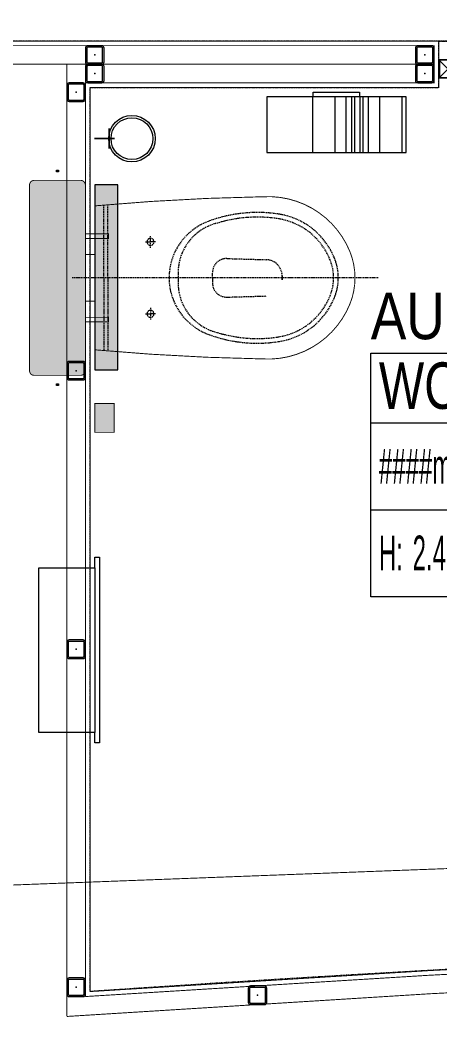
# Model space of a CAD drawing. Extents: x -1457 to 23780, y -2071 to 4205.
# Drawn here: x 10232.5 to 10322.7, y 2025.6 to 2244.5 of the extents above; entities that cross this region are included whole.
import ezdxf
from ezdxf.enums import TextEntityAlignment as Align

# ---------------------------------------------------------------- set-up
doc = ezdxf.new("R2010")
doc.units = 0
doc.header["$MEASUREMENT"] = 0
doc.linetypes.add('DOT2', pattern=[0.125, 0, -0.125])
doc.linetypes.add('HIDDEN', pattern=[0.375, 0.25, -0.125])
doc.layers.get('0').update_dxf_attribs({"color": 9, "lineweight": 9})
for name, color, linetype, lineweight in [('10', 9, 'Continuous', 9), ('20', 9, 'DOT2', 9), ('21', 9, 'Continuous', 9), ('M-TEFRIS2-015', 129, 'Continuous', 9)]:
    doc.layers.add(name, color=color, linetype=linetype, lineweight=lineweight)
doc.styles.add('Arial', font='arial.ttf', dxfattribs={"height": 2.5})
doc.styles.add('MuuM_TEXT-STANDART', font='ARIALN.TTF')

# ---------------------------------------------------------------- blocks, each defined once
blk = doc.blocks.new('gr-p-fırçalık')
at = {"const_width": 0.3, "flags": 128}
blk.add_lwpolyline([(0, 3), (0, 0)], dxfattribs=at)
for radius in [5, 4.5]:
    blk.add_circle((0, 8), radius)
blk = doc.blocks.new('Prf-40x40')
for points in [[(1.5, -2), (-1.5, -2, -0.414214), (-2, -1.5), (-2, 1.5, -0.414214), (-1.5, 2), (1.5, 2, -0.414214), (2, 1.5), (2, -1.5, -0.414214)], [(1.5, -1.7), (-1.5, -1.7, -0.414214), (-1.7, -1.5), (-1.7, 1.5, -0.414214), (-1.5, 1.7), (1.5, 1.7, -0.414214), (1.7, 1.5), (1.7, -1.5, -0.414214)]]:
    blk.add_lwpolyline(points, format="xyb", close=True)
blk.add_point((0, 0))
blk = doc.blocks.new('p-klozet üstü kağıt dispenser')
blk.add_hatch(color=255).paths.add_polyline_path([(0, 5.56), (0, 45.41), (-5, 45.41), (-5, 5.56)])
blk.add_lwpolyline([(0, 5.56), (0, 45.41), (-5, 45.41), (-5, 5.56)], close=True)
blk = doc.blocks.new('p-t.kağıtlığı')
at = {"layer": '20'}
h = blk.add_hatch(dxfattribs=at)
h.set_pattern_fill('CYL', color=256, scale=30, angle=-90, style=0)
h.set_pattern_definition([(270, (-14.4, 13), (30, 7e-15), []), (270, (-13.8, 13), (30, 7e-15), []), (270, (-12.6, 13), (30, 7e-15), []), (270, (-10.2, 13), (30, 7e-15), []), (270, (-5.4, 13), (30, 7e-15), []), (270, (5.4, 13), (30, 7e-15), []), (270, (10.2, 13), (30, 7e-15), []), (270, (12.6, 13), (30, 7e-15), []), (270, (13.8, 13), (30, 7e-15), []), (270, (14.4, 13), (30, 7e-15), [])])
h.paths.add_polyline_path([(-15, 1), (15, 1), (15, 13), (-15, 13)])
for points in [[(-15, 1), (15, 1), (15, 13), (-15, 13)], [(5, 1), (5, 0), (-5, 0), (-5, 1)]]:
    blk.add_lwpolyline(points, close=True)
blk = doc.blocks.new('v-ak-kagıt kutusu-p-s')
blk.add_line((-177.5, -10), (177.5, -10))
blk.add_lwpolyline([(-200, 0), (200, 0), (200, -10), (177.5, -10), (177.5, -130), (-177.5, -130), (-177.5, -10), (-200, -10), (-200, 0)], close=True)
blk = doc.blocks.new('0_roomno2-flat-2')
at = {"layer": '21'}
blk.add_lwpolyline([(96.88, -52.5), (0, -52.5), (0, 0), (96.88, 0)], close=True, dxfattribs=at)
for points in [[(0, -15), (96.88, -15)], [(40.62, -15), (40.62, -52.5)], [(59.38, -15), (59.38, -52.5)], [(78.12, -15), (78.12, -52.5)], [(0, -33.75), (40.62, -33.75)]]:
    blk.add_lwpolyline(points, dxfattribs=at)
at = {"layer": '21', "style": 'MuuM_TEXT-STANDART', "width": 0.6}
blk.add_text('H:', height=7.5, dxfattribs=at).set_placement((1.75, -43.04), align=Align.MIDDLE_LEFT)
at = {"layer": '21', "style": 'Arial'}
blk.add_attdef('ODANO', (0, 5.85), '', height=10, dxfattribs=at)
blk.add_attdef('MEKANADI', text='', height=10, dxfattribs=at).set_placement((1.75, -15), align=Align.BOTTOM_LEFT)
at = {"layer": '21', "style": 'MuuM_TEXT-STANDART', "width": 0.6}
for tag, p in [('YER01', (50, -22.5)), ('TAVAN01', (68.75, -22.5)), ('DUVAR01', (87.5, -22.5)), ('YER02', (50, -33.75)), ('TAVAN02', (68.75, -33.75)), ('DUVAR02', (87.5, -33.75)), ('YER03', (50, -45)), ('TAVAN03', (68.75, -45)), ('DUVAR03', (87.5, -45))]:
    blk.add_attdef(tag, text='', height=7.5, dxfattribs=at).set_placement(p, align=Align.MIDDLE_CENTER)
for tag, p in [('M2', (1.75, -24.38)), ('TEMIZTAVANYUKSEKLIGI', (9, -43.04))]:
    blk.add_attdef(tag, text='', height=7.5, dxfattribs=at).set_placement(p, align=Align.MIDDLE_LEFT)
blk = doc.blocks.new('p-korkasa_40x40')
at = {"layer": '10'}
for points in [[(-2, -2), (-2, -2, 4.557572), (-2, -2), (2, -2, 6.895317), (2, -2), (2, -2), (2, 2), (-2, 2), (-2, -2)], [(-1.85, -1.85), (-1.85, 1.85), (1.85, 1.85), (1.85, -1.85), (-1.85, -1.85, -4.556435), (-1.85, -1.85)]]:
    blk.add_lwpolyline(points, format="xyb", close=True, dxfattribs=at)
for points in [[(2, -2), (-2, 2)], [(2, 2), (-2, -1.97)]]:
    blk.add_lwpolyline(points, dxfattribs=at)

msp = doc.modelspace()

# ---------------------------------------------------------------- hatches: boundary and pattern name
at = {"layer": 'M-TEFRIS2-015', "linetype": 'HIDDEN', "lineweight": 0}
for points in [[(10248.5, 2218.9), (10251.5, 2218.9), (10251.5, 2216.9), (10251.7, 2216.9), (10251.7, 2218.9), (10252.7, 2218.9), (10252.7, 2219.1), (10251.7, 2219.1), (10251.7, 2221.1), (10251.5, 2221.1), (10251.5, 2219.1), (10248.5, 2219.1)], [(10252.68, 2161.92), (10252.68, 2155.72), (10248.5, 2155.72), (10248.5, 2161.92)]]:
    msp.add_hatch(color=256, dxfattribs=at).paths.add_polyline_path(points)
h = msp.add_hatch(color=256, dxfattribs=at)
edge = h.paths.add_edge_path()
edge.add_line((10246.48, 2169), (10246.48, 2209))
edge.add_arc((10245.48, 2209), 1, 360, 450)
edge.add_line((10245.48, 2210), (10235.48, 2210))
edge.add_arc((10235.48, 2209), 1, 90, 180)
edge.add_line((10234.48, 2209), (10234.48, 2169))
edge.add_arc((10235.48, 2169), 1, 180, 270)
edge.add_line((10235.48, 2168), (10245.48, 2168))
edge.add_arc((10245.48, 2169), 1, 270, 360)

# ---------------------------------------------------------------- linework, layer by layer
for p, q in [((10472.5, 2240), (9967.4, 2240)), ((10322.5, 2230), (10322.5, 2240)), ((10322.5, 2240), (10412.5, 2240)), ((10247.5, 2035.27), (10247.5, 2230)), ((10247.5, 2230), (10322.5, 2230)), ((10250.49, 2189), (10250.49, 2204.5)), ((10251.29, 2189), (10251.29, 2204.5)), ((10260.49, 2195.49), (10260.49, 2197.95)), ((10259.41, 2196.75), (10260.49, 2196.75)), ((10261.58, 2196.75), (10260.49, 2196.75)), ((10276.93, 2193.16), (10285.41, 2192.91)), ((10273.84, 2189), (10273.84, 2190.16)), ((10288.81, 2189.41), (10288.81, 2189)), ((10288.81, 2189), (10288.81, 2189.41)), ((10309.49, 2189), (10243.49, 2189)), ((10250.49, 2189), (10250.49, 2173.5)), ((10251.29, 2189), (10251.29, 2173.5)), ((10273.84, 2189), (10273.84, 2187.84)), ((10288.81, 2189), (10288.81, 2188.59)), ((10288.81, 2188.59), (10288.81, 2189)), ((10276.93, 2184.84), (10285.41, 2185.09)), ((10260.49, 2182.51), (10260.49, 2180.05)), ((10259.41, 2181.25), (10260.49, 2181.25)), ((10261.58, 2181.25), (10260.49, 2181.25))]:
    msp.add_line(p, q, dxfattribs=at)
at = {"layer": 'M-TEFRIS2-015', "linetype": 'HIDDEN', "lineweight": 0, "const_width": 0.2}
for points in [[(10247.5, 2035.27, -0.008074), (10467.5, 2046.51), (10467.5, 2230), (10412.5, 2230), (10412.5, 2240), (10472.5, 2240), (10472.5, 2253), (10482.5, 2253), (10482.5, 2230), (10482.5, 2230), (10482.5, 2046.82, -0.008933), (10705.5, 2049.58, -0.008933)], [(10246.5, 2034.2, -0.008166), (10468.5, 2045.54), (10468.5, 2231), (10413.5, 2231), (10413.5, 2239), (10473.5, 2239), (10473.5, 2252), (10481.5, 2252), (10481.5, 2230), (10481.5, 2045.79, -0.008974), (10705.5, 2048.58, -0.008974)], [(10006.36, 2013.14, -0.008533), (10218.5, 2032.22), (10218.5, 2231), (10143.5, 2231), (10143.5, 2239), (10321.5, 2239), (10321.5, 2231), (10246.5, 2231), (10246.5, 2034.2)], [(9997.87, 2008.2), (9997.87, 2008.2, -0.009041), (10222.5, 2028.5), (10222.5, 2235), (10242.5, 2235), (10242.5, 2029.91)], [(7129.5, 979.76, -0.152644), (10705.5, 2076.19, -0.10573)], [(10242.5, 2029.91, -0.009432), (10477.5, 2041.66, -0.009196), (10705.5, 2044.57, -0.009229)]]:
    msp.add_lwpolyline(points, format="xyb", dxfattribs=at)
for points in [[(10322.5, 2240), (10142.5, 2240), (10142.5, 2230), (10217.5, 2230)], [(10247.5, 2230), (10322.5, 2230), (10322.5, 2240)], [(10318, 2235), (10147, 2235)], [(10247.5, 2230), (10247.5, 2035.27)], [(10248.5, 2218.9), (10251.5, 2218.9), (10251.5, 2216.9), (10251.7, 2216.9), (10251.7, 2218.9), (10252.7, 2218.9), (10252.7, 2219.1), (10251.7, 2219.1), (10251.7, 2221.1), (10251.5, 2221.1), (10251.5, 2219.1), (10248.5, 2219.1), (10248.5, 2218.9)], [(10246.48, 2197.5), (10251.48, 2197.5), (10251.48, 2198.5), (10246.48, 2198.5)], [(10246.48, 2179.5), (10251.48, 2179.5), (10251.48, 2180.5), (10246.48, 2180.5)]]:
    msp.add_lwpolyline(points, dxfattribs=at)
for points in [[(10246.48, 2169), (10246.48, 2209, 0.414214), (10245.48, 2210), (10235.48, 2210, 0.414214), (10234.48, 2209), (10234.48, 2169, 0.414214), (10235.48, 2168), (10245.48, 2168, 0.414214)], [(10248.49, 2173.5, 0.018163), (10284.75, 2171.53, 0.320529), (10303.4, 2183.38, 0.096396), (10304.49, 2189, 0.096396), (10303.4, 2194.63, 0.320529), (10284.75, 2206.47, 0.018163), (10248.49, 2204.5)]]:
    msp.add_lwpolyline(points, format="xyb", close=True, dxfattribs=at)
for points in [[(10248.49, 2184), (10246.49, 2184), (10246.49, 2194), (10248.49, 2194)], [(10252.68, 2161.92), (10252.68, 2155.72), (10248.5, 2155.72), (10248.5, 2161.92)]]:
    msp.add_lwpolyline(points, close=True, dxfattribs=at)
at = {"layer": 'M-TEFRIS2-015', "linetype": 'HIDDEN', "lineweight": 0}
for centre, radius, start, end in [((10283.47, 2173.08), 30, 80.8719, 110.5799), ((10285.78, 2187.5), 15.4, 22.0243, 80.8719), ((10277.49, 2189), 13, 110.5799, 180), ((10277.44, 2190.09), 11, 103.1933, 185.6824), ((10283.47, 2173.08), 29, 80.8719, 107.1273), ((10285.78, 2187.5), 14.4, 22.0243, 80.8719), ((10260.49, 2196.75), 0.75, 90, 270), ((10260.49, 2196.75), 0.75, 270, 90), ((10276.84, 2190.16), 3, 88.293, 180), ((10285.31, 2189.41), 3.5, 0, 88.293), ((10289.49, 2189), 10.4, 0, 22.0243), ((10289.49, 2189), 11.4, 0, 22.0243), ((10277.49, 2189), 13, 180, 249.4201), ((10277.44, 2187.91), 11, 174.3176, 256.8067), ((10276.84, 2187.84), 3, 180, 271.707), ((10289.49, 2189), 10.4, 337.9757, 0), ((10289.49, 2189), 11.4, 337.9757, 0), ((10285.78, 2190.5), 14.4, 279.1281, 337.9757), ((10285.78, 2190.5), 15.4, 279.1281, 337.9757), ((10260.49, 2181.25), 0.75, 90, 270), ((10260.49, 2181.25), 0.75, 270, 90), ((10283.47, 2204.92), 30, 249.4201, 279.1281), ((10283.47, 2204.92), 29, 252.8727, 279.1281), ((10671.39, -4192.32), 6242, 91.825919, 93.893898)]:
    msp.add_arc(centre, radius, start, end, dxfattribs=at)

# ---------------------------------------------------------------- block references
at = {"layer": 'M-TEFRIS2-015', "linetype": 'HIDDEN', "lineweight": 0, "xscale": -1}
for p in [(10248.5, 2237), (10319.5, 2237), (10248.5, 2233), (10319.5, 2233), (10244.5, 2229), (10244.5, 2169), (10244.5, 2109), (10244.5, 2036.2), (10283.52, 2034.48)]:
    msp.add_blockref('Prf-40x40', p, dxfattribs=at)
at = {"layer": 'M-TEFRIS2-015', "linetype": 'HIDDEN', "lineweight": 0, "extrusion": (0, 0, -1), "zscale": -1, "rotation": 180}
msp.add_blockref('p-korkasa_40x40', (-10324.5, 2234), dxfattribs=at)
at = {"layer": 'M-TEFRIS2-015', "linetype": 'HIDDEN', "lineweight": 0, "extrusion": (0, 0, -1), "xscale": -1, "zscale": -1, "rotation": 180}
msp.add_blockref('p-t.kağıtlığı', (-10300.49, 2229), dxfattribs=at)
at = {"layer": 'M-TEFRIS2-015', "linetype": 'HIDDEN', "lineweight": 0, "rotation": 270}
msp.add_blockref('gr-p-fırçalık', (10248.5, 2218.98), dxfattribs=at)
at = {"layer": 'M-TEFRIS2-015', "linetype": 'HIDDEN', "lineweight": 0}
for name, p, xscale, yscale, zscale, rotation in [('Prf-40x40', (10240.48, 2212), 0.1, 0.1, 0.1, 90), ('Prf-40x40', (10240.48, 2166), 0.1, 0.1, 0.1, 90), ('v-ak-kagıt kutusu-p-s', (10249.5, 2108.82), 0.0999999999985448, 0.0999999999985448, 0.0999999999985448, 270)]:
    msp.add_blockref(name, p, dxfattribs=dict(at, xscale=xscale, yscale=yscale, zscale=zscale, rotation=rotation))
msp.add_blockref('p-klozet üstü kağıt dispenser', (10253.5, 2163.59), dxfattribs=at)
ref = msp.add_blockref('0_roomno2-flat-2', (10307.89, 2172.78), dxfattribs=at)
ref.add_attrib('ODANO', 'AUDI-K1-12', dxfattribs={"layer": '21', "height": 10, "style": 'MuuM_TEXT-STANDART'}).set_placement((10307.89, 2172.78), align=Align.BOTTOM_LEFT)
ref.add_attrib('MEKANADI', 'WC BAYAN', dxfattribs={"layer": '21', "height": 10, "style": 'MuuM_TEXT-STANDART', "width": 0.9}).set_placement((10309.64, 2157.78), align=Align.BOTTOM_LEFT)
ref.add_attrib('M2', '####m2', dxfattribs={"layer": '21', "height": 7.5, "style": 'MuuM_TEXT-STANDART', "width": 0.6}).set_placement((10309.64, 2148.41), align=Align.MIDDLE_LEFT)
ref.add_attrib('TEMIZTAVANYUKSEKLIGI', '2.40 M', dxfattribs={"layer": '21', "height": 7.5, "style": 'MuuM_TEXT-STANDART', "width": 0.6}).set_placement((10316.89, 2129.74), align=Align.MIDDLE_LEFT)
ref.add_attrib('YER01', 'Y08', dxfattribs={"layer": '21', "height": 7.5, "style": 'MuuM_TEXT-STANDART', "width": 0.6}).set_placement((10357.89, 2150.28), align=Align.MIDDLE_CENTER)
ref.add_attrib('TAVAN01', 'T01', dxfattribs={"layer": '21', "height": 7.5, "style": 'MuuM_TEXT-STANDART', "width": 0.6}).set_placement((10376.64, 2150.28), align=Align.MIDDLE_CENTER)
ref.add_attrib('DUVAR01', 'D11', dxfattribs={"layer": '21', "height": 7.5, "style": 'MuuM_TEXT-STANDART', "width": 0.6}).set_placement((10395.39, 2150.28), align=Align.MIDDLE_CENTER)
ref.add_attrib('TAVAN02', 'T09', dxfattribs={"layer": '21', "height": 7.5, "style": 'MuuM_TEXT-STANDART', "width": 0.6}).set_placement((10376.64, 2139.03), align=Align.MIDDLE_CENTER)

doc.saveas('drawing.dxf')
